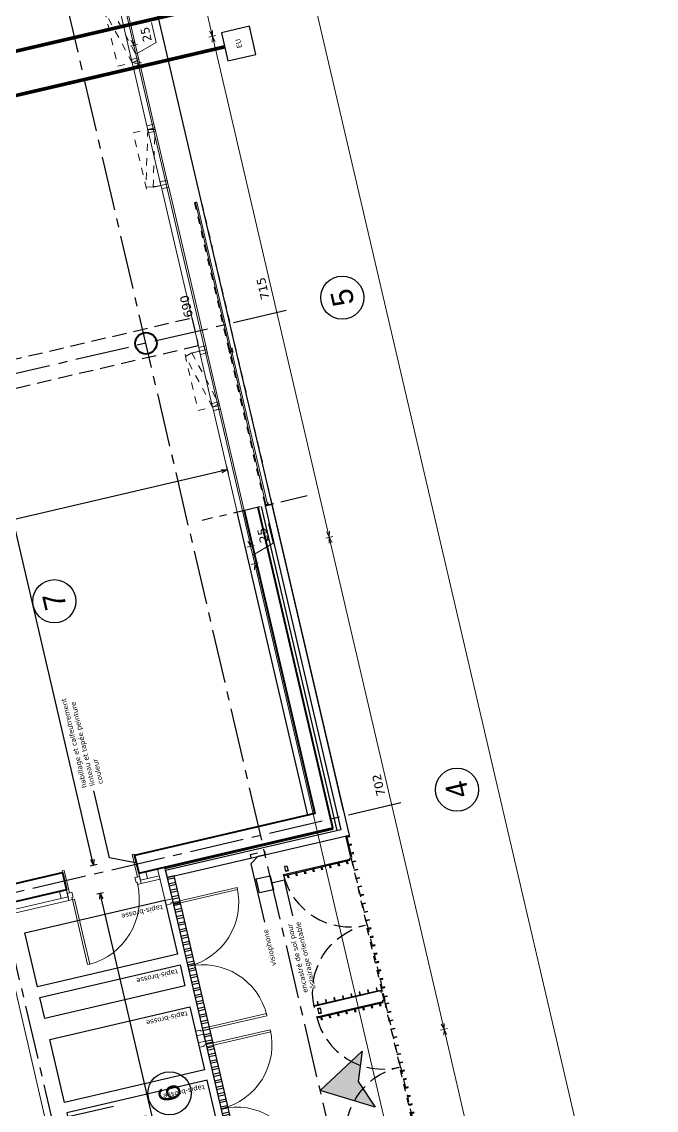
# Model space of a CAD drawing. Header units: metres. Extents: x -49 to 867749, y -579737 to 170817.
# Drawn here: x 867505.78 to 867514.59, y -409007.81 to -408992.68 of the extents above; entities that cross this region are included whole.
import ezdxf
from ezdxf.enums import TextEntityAlignment as Align

# ---------------------------------------------------------------- set-up
doc = ezdxf.new("R2010")
doc.units = ezdxf.units.M
doc.header["$MEASUREMENT"] = 0
doc.header["$PDMODE"] = 3
doc.header["$PDSIZE"] = 0.1
for name, pattern in [('01', [0.15, 0.1, -0.05]), ('02', [0.28, 0.2, -0.08]), ('03', [0.7, 0.5, -0.2]), ('AXES2', [1.125, 0.75, -0.125, 0.125, -0.125]), ('CACHE2', [0.1875, 0.125, -0.0625]), ('POINTILLE', [0.25, 0, -0.25])]:
    doc.linetypes.add(name, pattern=pattern)
for name, color, linetype in [('00-AXE-0.00', 14, 'AXES2'), ('01-CLOISON-0.25', 3, 'Continuous'), ('01-DOUBLAGE-0.0x', 6, 'Continuous'), ('01-ISOL-0.08', 43, 'ISOLATION'), ('01-MEN-VU-0.13', 163, 'Continuous'), ('01-SANITAIRE-0.15', 44, 'Continuous'), ('02-VU-CACHE-02-0.10', 133, '02'), ('06-COT-50&100-0.20', 2, 'Continuous'), ('06-SYMB-DIVERS-0.20', 20, 'Continuous'), ('06-TXT-DETAILS-DIVERS-02.20', 2, 'Continuous'), ('08-VU-0.08', 56, 'Continuous'), ('08-VU-0.20', 32, 'Continuous')]:
    doc.layers.add(name, color=color, linetype=linetype)
for name, color, linetype, lineweight in [('01-BETON-0.40', 4, 'Continuous', 40), ('01-MEN-CP-0.15', 2, 'Continuous', 18), ('ACSP - Cotes', 7, 'Continuous', 18), ('ACSP - Dalle', 250, 'Continuous', 18)]:
    doc.layers.add(name, color=color, linetype=linetype, lineweight=lineweight)
doc.styles.add('COT', font='verdana.ttf')
doc.styles.add('locaux 20', font='verdana.ttf', dxfattribs={"height": 0.07})
doc.styles.get("Standard").update_dxf_attribs({"font": 'arial.ttf'})
doc.linetypes.add('ISOLATION', pattern='A,0.0001,-0.1,[134,ltypeshp.shx,S=0.1,R=0,X=-0.1,Y=0],-0.2,[134,ltypeshp.shx,S=0.1,R=180,X=0.1,Y=0],-0.1', length=0.4001)
doc.dimstyles.new('COT50', dxfattribs={"dimtxt": 0.12, "dimasz": 0.08, "dimexe": 0.05, "dimexo": 0, "dimgap": 0.05, "dimtad": 1, "dimdec": 0, "dimlfac": 100, "dimzin": 0, "dimdsep": 46, "dimtxsty": 'COT', "dimblk": 'OPEN30', "dimcen": 0.04, "dimdle": 0.05, "dimclrd": 256, "dimclre": 256, "dimclrt": 6, "dimadec": 0, "dimazin": 0, "dimtm": 1e-09, "dimtfac": 1, "dimtdec": 0, "dimtmove": 1, "dimatfit": 0, "dimldrblk": 'OPEN30', "dimfxl": 0.05, "dimfxlon": 1, "dimtolj": 1, "dimtzin": 0, "dimlwd": -1, "dimlwe": -1, "dimarcsym": 0})

# ---------------------------------------------------------------- blocks, each defined once
blk = doc.blocks.new('_Open30')
at = {"color": 0, "linetype": 'ByBlock', "lineweight": -2}
for p, q in [((-1, 0.27), (0, 0)), ((0, 0), (-1, -0.27)), ((0, 0), (-1, 0))]:
    blk.add_line(p, q, dxfattribs=at)
blk = doc.blocks.new('*D389')
at = {"layer": 'ACSP - Cotes', "transparency": 16777216}
for p, q in [((867508.964, -409000.226), (867509.061, -409000.203)), ((867512.734, -409016.18), (867509.03, -409000.292)), ((867512.703, -409016.269), (867512.801, -409016.246))]:
    blk.add_line(p, q, dxfattribs=at)
at = {"layer": 'Defpoints', "color": 0, "transparency": 16777216}
for p in [(867509.012, -409000.214), (867504.558, -409001.253), (867508.249, -409017.307)]:
    blk.add_point(p, dxfattribs=at)
at = {"layer": 'ACSP - Cotes', "transparency": 16777216, "xscale": 0.08, "yscale": 0.08, "zscale": 0.08}
for p, rotation in [((867509.012, -409000.214), 103.1212702354988), ((867512.752, -409016.258), 283.1212702354988)]:
    blk.add_blockref('_Open30', p, dxfattribs=dict(at, rotation=rotation))
at = {"layer": 'ACSP - Cotes', "color": 6, "transparency": 16777216, "insert": (867510.773, -409008.261), "char_height": 0.12, "attachment_point": 5, "rotation": 103.1213, "style": 'COT'}
blk.add_mtext('\\A1;1647', dxfattribs=at)
blk = doc.blocks.new('*D390')
at = {"layer": 'ACSP - Cotes', "transparency": 16777216}
for p, q in [((867509.267, -408999.93), (867509.202, -408999.653)), ((867508.937, -408999.893), (867508.919, -408999.815)), ((867508.907, -408999.982), (867509.004, -408999.96)), ((867509.012, -409000.214), (867508.955, -408999.971)), ((867509.012, -409000.214), (867508.955, -408999.971)), ((867508.984, -409000.093), (867509.267, -408999.93)), ((867508.964, -409000.226), (867509.061, -409000.203)), ((867509.03, -409000.292), (867509.049, -409000.37))]:
    blk.add_line(p, q, dxfattribs=at)
at = {"layer": 'Defpoints', "color": 0, "transparency": 16777216}
for p in [(867508.955, -408999.971), (867504.501, -409001.009), (867504.558, -409001.253)]:
    blk.add_point(p, dxfattribs=at)
at = {"layer": 'ACSP - Cotes', "transparency": 16777216, "xscale": 0.08, "yscale": 0.08, "zscale": 0.08}
for p, rotation in [((867508.955, -408999.971), 283.1212702354988), ((867509.012, -409000.214), 103.1212702354988)]:
    blk.add_blockref('_Open30', p, dxfattribs=dict(at, rotation=rotation))
at = {"layer": 'ACSP - Cotes', "color": 6, "transparency": 16777216, "insert": (867509.125, -408999.817), "char_height": 0.12, "attachment_point": 5, "rotation": 103.1213, "style": 'COT'}
blk.add_mtext('\\A1;25', dxfattribs=at)
blk = doc.blocks.new('*D391')
at = {"layer": 'ACSP - Cotes', "transparency": 16777216}
for p, q in [((867507.34, -408993.262), (867507.438, -408993.24)), ((867508.937, -408999.893), (867507.407, -408993.329)), ((867508.907, -408999.982), (867509.004, -408999.96))]:
    blk.add_line(p, q, dxfattribs=at)
at = {"layer": 'Defpoints', "color": 0, "transparency": 16777216}
for p in [(867507.389, -408993.251), (867502.934, -408994.289), (867504.501, -409001.009)]:
    blk.add_point(p, dxfattribs=at)
at = {"layer": 'ACSP - Cotes', "transparency": 16777216, "xscale": 0.08, "yscale": 0.08, "zscale": 0.08}
for p, rotation in [((867507.389, -408993.251), 103.1212702354988), ((867508.955, -408999.971), 283.1212702354988)]:
    blk.add_blockref('_Open30', p, dxfattribs=dict(at, rotation=rotation))
at = {"layer": 'ACSP - Cotes', "color": 6, "transparency": 16777216, "insert": (867508.063, -408996.636), "char_height": 0.12, "attachment_point": 5, "rotation": 103.1213, "style": 'COT'}
blk.add_mtext('\\A1;690', dxfattribs=at)
blk = doc.blocks.new('*D392')
at = {"layer": 'ACSP - Cotes', "transparency": 16777216}
for p, q in [((867507.644, -408992.967), (867507.579, -408992.689)), ((867507.314, -408992.93), (867507.296, -408992.852)), ((867507.284, -408993.019), (867507.381, -408992.996)), ((867507.389, -408993.251), (867507.332, -408993.008)), ((867507.389, -408993.251), (867507.332, -408993.008)), ((867507.361, -408993.129), (867507.644, -408992.967)), ((867507.34, -408993.262), (867507.438, -408993.24)), ((867507.407, -408993.329), (867507.425, -408993.407))]:
    blk.add_line(p, q, dxfattribs=at)
at = {"layer": 'Defpoints', "color": 0, "transparency": 16777216}
for p in [(867507.332, -408993.008), (867502.878, -408994.046), (867502.934, -408994.289)]:
    blk.add_point(p, dxfattribs=at)
at = {"layer": 'ACSP - Cotes', "transparency": 16777216, "xscale": 0.08, "yscale": 0.08, "zscale": 0.08}
for p, rotation in [((867507.332, -408993.008), 283.1212702354988), ((867507.389, -408993.251), 103.1212702354988)]:
    blk.add_blockref('_Open30', p, dxfattribs=dict(at, rotation=rotation))
at = {"layer": 'ACSP - Cotes', "color": 6, "transparency": 16777216, "insert": (867507.502, -408992.854), "char_height": 0.12, "attachment_point": 5, "rotation": 103.1213, "style": 'COT'}
blk.add_mtext('\\A1;25', dxfattribs=at)
blk = doc.blocks.new('*D393')
at = {"layer": 'ACSP - Cotes', "transparency": 16777216}
for p, q in [((867504.809, -408982.403), (867504.907, -408982.381)), ((867507.314, -408992.93), (867504.876, -408982.47)), ((867507.284, -408993.019), (867507.381, -408992.996))]:
    blk.add_line(p, q, dxfattribs=at)
at = {"layer": 'Defpoints', "color": 0, "transparency": 16777216}
for p in [(867504.858, -408982.392), (867500.403, -408983.43), (867502.878, -408994.046)]:
    blk.add_point(p, dxfattribs=at)
at = {"layer": 'ACSP - Cotes', "transparency": 16777216, "xscale": 0.08, "yscale": 0.08, "zscale": 0.08}
for p, rotation in [((867504.858, -408982.392), 103.1212702354988), ((867507.332, -408993.008), 283.1212702354988)]:
    blk.add_blockref('_Open30', p, dxfattribs=dict(at, rotation=rotation))
at = {"layer": 'ACSP - Cotes', "color": 6, "transparency": 16777216, "insert": (867505.986, -408987.725), "char_height": 0.12, "attachment_point": 5, "rotation": 103.1213, "style": 'COT'}
blk.add_mtext('\\A1;1090', dxfattribs=at)
blk = doc.blocks.new('*D398')
at = {"layer": 'ACSP - Cotes', "transparency": 16777216}
for p, q in [((867511.593, -409006.698), (867511.69, -409006.675)), ((867513.212, -409013.424), (867511.66, -409006.764)), ((867513.182, -409013.513), (867513.279, -409013.491))]:
    blk.add_line(p, q, dxfattribs=at)
at = {"layer": 'Defpoints', "color": 0, "transparency": 16777216}
for p in [(867511.642, -409006.686), (867507.049, -409007.757), (867508.638, -409014.573)]:
    blk.add_point(p, dxfattribs=at)
at = {"layer": 'ACSP - Cotes', "transparency": 16777216, "xscale": 0.08, "yscale": 0.08, "zscale": 0.08}
for p, rotation in [((867511.642, -409006.686), 103.1212704001085), ((867513.23, -409013.502), 283.1212704001085)]:
    blk.add_blockref('_Open30', p, dxfattribs=dict(at, rotation=rotation))
at = {"layer": 'ACSP - Cotes', "color": 6, "transparency": 16777216, "insert": (867512.326, -409010.12), "char_height": 0.12, "attachment_point": 5, "rotation": 103.1213, "style": 'COT'}
blk.add_mtext('\\A1;700', dxfattribs=at)
blk = doc.blocks.new('*D399')
at = {"layer": 'ACSP - Cotes', "transparency": 16777216}
for p, q in [((867509.998, -408999.856), (867510.095, -408999.833)), ((867511.623, -409006.609), (867510.065, -408999.923)), ((867511.593, -409006.698), (867511.69, -409006.675))]:
    blk.add_line(p, q, dxfattribs=at)
at = {"layer": 'Defpoints', "color": 0, "transparency": 16777216}
for p in [(867510.047, -408999.845), (867505.449, -409000.917), (867507.049, -409007.757)]:
    blk.add_point(p, dxfattribs=at)
at = {"layer": 'ACSP - Cotes', "transparency": 16777216, "xscale": 0.08, "yscale": 0.08, "zscale": 0.08}
for p, rotation in [((867510.047, -408999.845), 103.1212704001085), ((867511.642, -409006.686), 283.1212704001085)]:
    blk.add_blockref('_Open30', p, dxfattribs=dict(at, rotation=rotation))
at = {"layer": 'ACSP - Cotes', "color": 6, "transparency": 16777216, "insert": (867510.735, -409003.291), "char_height": 0.12, "attachment_point": 5, "rotation": 103.1213, "style": 'COT'}
blk.add_mtext('\\A1;702', dxfattribs=at)
blk = doc.blocks.new('*D400')
at = {"layer": 'ACSP - Cotes', "transparency": 16777216}
for p, q in [((867508.375, -408992.893), (867508.472, -408992.87)), ((867510.029, -408999.767), (867508.442, -408992.959)), ((867509.998, -408999.856), (867510.095, -408999.833))]:
    blk.add_line(p, q, dxfattribs=at)
at = {"layer": 'Defpoints', "color": 0, "transparency": 16777216}
for p in [(867508.424, -408992.882), (867503.831, -408993.952), (867505.449, -409000.917)]:
    blk.add_point(p, dxfattribs=at)
at = {"layer": 'ACSP - Cotes', "transparency": 16777216, "xscale": 0.08, "yscale": 0.08, "zscale": 0.08}
for p, rotation in [((867508.424, -408992.882), 103.1212704001085), ((867510.047, -408999.845), 283.1212704001085)]:
    blk.add_blockref('_Open30', p, dxfattribs=dict(at, rotation=rotation))
at = {"layer": 'ACSP - Cotes', "color": 6, "transparency": 16777216, "insert": (867509.127, -408996.388), "char_height": 0.12, "attachment_point": 5, "rotation": 103.1213, "style": 'COT'}
blk.add_mtext('\\A1;715', dxfattribs=at)
blk = doc.blocks.new('*D401')
at = {"layer": 'ACSP - Cotes', "transparency": 16777216}
for p, q in [((867507.109, -408987.463), (867507.207, -408987.441)), ((867508.405, -408992.804), (867507.176, -408987.53)), ((867508.375, -408992.893), (867508.472, -408992.87))]:
    blk.add_line(p, q, dxfattribs=at)
at = {"layer": 'Defpoints', "color": 0, "transparency": 16777216}
for p in [(867507.158, -408987.452), (867502.566, -408988.523), (867503.831, -408993.952)]:
    blk.add_point(p, dxfattribs=at)
at = {"layer": 'ACSP - Cotes', "transparency": 16777216, "xscale": 0.08, "yscale": 0.08, "zscale": 0.08}
for p, rotation in [((867507.158, -408987.452), 103.1212704001085), ((867508.424, -408992.882), 283.1212704001085)]:
    blk.add_blockref('_Open30', p, dxfattribs=dict(at, rotation=rotation))
at = {"layer": 'ACSP - Cotes', "color": 6, "transparency": 16777216, "insert": (867507.681, -408990.192), "char_height": 0.12, "attachment_point": 5, "rotation": 103.1213, "style": 'COT'}
blk.add_mtext('\\A1;558', dxfattribs=at)
blk = doc.blocks.new('*D383')
at = {"layer": 'ACSP - Cotes', "transparency": 16777216}
for p, q in [((867507.266, -408981.574), (867507.363, -408981.551)), ((867520.91, -409039.886), (867507.333, -408981.641)), ((867520.879, -409039.976), (867520.977, -409039.953))]:
    blk.add_line(p, q, dxfattribs=at)
at = {"layer": 'Defpoints', "color": 0, "transparency": 16777216}
for p in [(867506.856, -408981.67), (867507.315, -408981.563), (867520.469, -409040.071)]:
    blk.add_point(p, dxfattribs=at)
at = {"layer": 'ACSP - Cotes', "transparency": 16777216, "xscale": 0.08, "yscale": 0.08, "zscale": 0.08}
for p, rotation in [((867507.315, -408981.563), 103.1212703830424), ((867520.928, -409039.964), 283.1212703830424)]:
    blk.add_blockref('_Open30', p, dxfattribs=dict(at, rotation=rotation))
at = {"layer": 'ACSP - Cotes', "color": 6, "transparency": 16777216, "insert": (867514.012, -409010.789), "char_height": 0.12, "attachment_point": 5, "rotation": 103.1213, "style": 'COT'}
blk.add_mtext('\\A1;5997', dxfattribs=at)
blk = doc.blocks.new('P180')
for points in [[(-1.85, 0.915), (-1.85, 0), (-1.88, 0), (-1.88, 0.915)], [(-0.08, 0.915), (-0.08, 0), (-0.05, 0), (-0.05, 0.915)], [(0, 0), (0, -0.1), (-0.065, -0.1), (-0.065, -0.03), (-0.05, -0.03), (-0.05, 0)]]:
    blk.add_lwpolyline(points, close=True)
at = {"linetype": 'Continuous'}
blk.add_lwpolyline([(-1.93, 0), (-1.93, -0.1), (-1.865, -0.1), (-1.865, -0.03), (-1.88, -0.03), (-1.88, 0)], close=True, dxfattribs=at)
for centre, start, end in [((-1.88, 0), 0, 90), ((-0.05, 0), 90, 180)]:
    blk.add_arc(centre, 0.915, start, end)
at = {"linetype": 'Continuous', "text_generation_flag": 6}
blk.add_attdef('TEXTE', (-0.188, 0.598), '', height=0.08, rotation=90, dxfattribs=at)
blk = doc.blocks.new('fen80')
at = {"linetype": '01'}
blk.add_lwpolyline([(0.849, 0.11), (0.076, -0.097), (0.05, 0), (0.823, 0.207)], close=True, dxfattribs=at)
blk.add_lwpolyline([(0.85, 0), (0.85, 0.207), (0.05, 0.207), (0.05, 0)], dxfattribs=at)
for points in [[(0.05, -0.1), (0, -0.1), (0, 0), (0.05, 0)], [(0.1, -0.1), (0.05, -0.1), (0.05, 0), (0.1, 0)], [(0.85, -0.1), (0.05, -0.1), (0.05, 0), (0.85, 0)], [(0.85, -0.1), (0.8, -0.1), (0.8, 0), (0.85, 0)], [(0.9, -0.1), (0.85, -0.1), (0.85, 0), (0.9, 0)]]:
    blk.add_lwpolyline(points, close=True)
blk.add_arc((0.05, 0), 0.8, 0, 14.9998, dxfattribs=at)
blk = doc.blocks.new('*D855')
at = {"layer": '06-COT-50&100-0.20', "transparency": 16777216}
for p, q in [((867508.552, -408998.927), (867496.552, -409001.724)), ((867508.618, -408998.86), (867508.641, -408998.957)), ((867496.486, -409001.791), (867496.463, -409001.693))]:
    blk.add_line(p, q, dxfattribs=at)
at = {"layer": 'Defpoints', "color": 0, "transparency": 16777216}
for p in [(867508.585, -408998.719), (867496.474, -409001.742), (867497.594, -409006.544)]:
    blk.add_point(p, dxfattribs=at)
at = {"layer": '06-COT-50&100-0.20', "transparency": 16777216, "xscale": 0.08, "yscale": 0.08, "zscale": 0.08}
for p, rotation in [((867508.63, -408998.909), 13.12127038304243), ((867496.474, -409001.742), 193.1212703830424)]:
    blk.add_blockref('_Open30', p, dxfattribs=dict(at, rotation=rotation))
at = {"layer": '06-COT-50&100-0.20', "color": 6, "transparency": 16777216, "insert": (867502.578, -409000.435), "char_height": 0.12, "attachment_point": 5, "rotation": 193.1213, "style": 'COT'}
blk.add_mtext('\\A1;1248', dxfattribs=at)
blk = doc.blocks.new('A$C6BB47F20')
for points in [[(-0.038, 0.912), (-0.038, 0.902), (-0.078, 0.902), (-0.078, 0.912)], [(-0.027, 0.022), (-0.027, 0.967), (-0.038, 0.967), (-0.038, 0.022)], [(-0.038, 0.792), (-0.038, 0.782), (-0.078, 0.782), (-0.078, 0.792)], [(-0.038, 0.672), (-0.038, 0.662), (-0.078, 0.662), (-0.078, 0.672)], [(-0.038, 0.552), (-0.038, 0.542), (-0.078, 0.542), (-0.078, 0.552)], [(-0.038, 0.432), (-0.038, 0.422), (-0.078, 0.422), (-0.078, 0.432)], [(-0.038, 0.312), (-0.038, 0.302), (-0.078, 0.302), (-0.078, 0.312)], [(-0.038, 0.192), (-0.038, 0.182), (-0.078, 0.182), (-0.078, 0.192)], [(-0.038, 0.072), (-0.038, 0.062), (-0.078, 0.062), (-0.078, 0.072)]]:
    blk.add_lwpolyline(points, close=True)
at = {"linetype": '01', "ltscale": 0.25}
for points in [[(-0.02, 0), (-0.965, 0), (-0.965, -0.01), (-0.02, -0.01)], [(-0.91, -0.01), (-0.9, -0.01), (-0.9, -0.05), (-0.91, -0.05)], [(-0.79, -0.01), (-0.78, -0.01), (-0.78, -0.05), (-0.79, -0.05)], [(-0.67, -0.01), (-0.66, -0.01), (-0.66, -0.05), (-0.67, -0.05)], [(-0.55, -0.01), (-0.54, -0.01), (-0.54, -0.05), (-0.55, -0.05)], [(-0.43, -0.01), (-0.42, -0.01), (-0.42, -0.05), (-0.43, -0.05)], [(-0.31, -0.01), (-0.3, -0.01), (-0.3, -0.05), (-0.31, -0.05)], [(-0.19, -0.01), (-0.18, -0.01), (-0.18, -0.05), (-0.19, -0.05)], [(-0.07, -0.01), (-0.06, -0.01), (-0.06, -0.05), (-0.07, -0.05)]]:
    blk.add_lwpolyline(points, close=True, dxfattribs=at)
blk.add_circle((-0.013, 0.015), 0.005)
at = {"linetype": '03', "ltscale": 0.5}
blk.add_arc((-0.013, 0.015), 0.952, 90, 180, dxfattribs=at)
blk = doc.blocks.new('P90')
at = {"linetype": 'Continuous'}
for points in [[(-0.05, 0.929), (-0.05, 0), (-0.08, 0), (-0.08, 0.929)], [(-0.965, -0.03), (-0.965, -0.1), (-1.03, -0.1), (-1.03, 0), (-0.98, 0), (-0.98, -0.03)], [(0, 0), (0, -0.1), (-0.065, -0.1), (-0.065, -0.03), (-0.05, -0.03), (-0.05, 0)]]:
    blk.add_lwpolyline(points, close=True, dxfattribs=at)
blk.add_arc((-0.043, -0.006), 0.937, 92.2388, 179.6062, dxfattribs=at)
at = {"linetype": 'Continuous', "text_generation_flag": 6}
blk.add_attdef('TEXTE', text='', height=0.08, rotation=90, dxfattribs=at).set_placement((-0.188, 0.469), align=Align.CENTER)
blk = doc.blocks.new('*D861')
at = {"layer": '06-COT-50&100-0.20', "transparency": 16777216}
for p, q in [((867502.003, -408984.16), (867502.101, -408984.137)), ((867506.755, -409004.326), (867502.07, -408984.226)), ((867506.725, -409004.415), (867506.822, -409004.392))]:
    blk.add_line(p, q, dxfattribs=at)
at = {"layer": 'Defpoints', "color": 0, "transparency": 16777216}
for p in [(867502.052, -408984.148), (867500.999, -408984.394), (867506.34, -409004.505)]:
    blk.add_point(p, dxfattribs=at)
at = {"layer": '06-COT-50&100-0.20', "transparency": 16777216, "xscale": 0.08, "yscale": 0.08, "zscale": 0.08}
for p, rotation in [((867502.052, -408984.148), 103.1212703830424), ((867506.773, -409004.404), 283.1212703830424)]:
    blk.add_blockref('_Open30', p, dxfattribs=dict(at, rotation=rotation))
at = {"layer": '06-COT-50&100-0.20', "color": 6, "transparency": 16777216, "insert": (867504.303, -408994.302), "char_height": 0.12, "attachment_point": 5, "rotation": 103.1213, "style": 'COT'}
blk.add_mtext('\\A1;2080', dxfattribs=at)
blk = doc.blocks.new('*D867')
at = {"layer": '06-COT-50&100-0.20', "transparency": 16777216}
for p, q in [((867506.816, -409004.805), (867506.913, -409004.782)), ((867508.344, -409011.143), (867506.882, -409004.871)), ((867508.314, -409011.232), (867508.411, -409011.21))]:
    blk.add_line(p, q, dxfattribs=at)
at = {"layer": 'Defpoints', "color": 0, "transparency": 16777216}
for p in [(867506.864, -409004.793), (867506.431, -409004.894), (867507.929, -409011.322)]:
    blk.add_point(p, dxfattribs=at)
at = {"layer": '06-COT-50&100-0.20', "transparency": 16777216, "xscale": 0.08, "yscale": 0.08, "zscale": 0.08}
for p, rotation in [((867506.864, -409004.793), 103.1212703830424), ((867508.363, -409011.221), 283.1212703830424)]:
    blk.add_blockref('_Open30', p, dxfattribs=dict(at, rotation=rotation))
at = {"layer": '06-COT-50&100-0.20', "color": 6, "transparency": 16777216, "insert": (867507.504, -409008.033), "char_height": 0.12, "attachment_point": 5, "rotation": 103.1213, "style": 'COT'}
blk.add_mtext('\\A1;660', dxfattribs=at)

msp = doc.modelspace()

# ---------------------------------------------------------------- hatches: boundary and pattern name
at = {"layer": '06-SYMB-DIVERS-0.20'}
h = msp.add_hatch(color=256, dxfattribs=at)
h.dxf.hatch_style = 1
h.paths.add_polyline_path([(867510.687, -409007.768), (867509.922, -409007.535), (867510.506, -409006.988), (867510.45, -409007.412)])
at = {"layer": '08-VU-0.08'}
h = msp.add_hatch(dxfattribs=at)
h.set_pattern_fill('ANSI32', color=256, scale=0.25, angle=45)
h.set_pattern_definition([(193.12127, (867514.95053, -409023.82331), (0.02128246, -0.09130235), []), (193.12127, (867514.913005, -409023.79997), (0.02128246, -0.09130235), [])])
h.paths.add_polyline_path([(867509.39, -409010.982), (867507.892, -409004.554), (867507.794, -409004.577), (867509.293, -409011.004)])

# ---------------------------------------------------------------- linework, layer by layer
at = {"layer": '00-AXE-0.00'}
for p, q in [((867513.963, -409024.875), (867499.919, -408964.623)), ((867510.343, -409025.719), (867496.298, -408965.467)), ((867509.449, -408996.695), (867494.761, -409000.119)), ((867511.043, -409003.537), (867496.356, -409006.96)), ((867507.049, -409007.757), (867492.362, -409011.18))]:
    msp.add_line(p, q, dxfattribs=at)
at = {"layer": '00-AXE-0.00', "linetype": 'Continuous'}
for centre in [(867510.228, -408996.514), (867506.228, -409000.735), (867511.822, -409003.355), (867507.828, -409007.575)]:
    msp.add_circle(centre, 0.3, dxfattribs=at)
at = {"layer": '01-BETON-0.40'}
msp.add_lwpolyline([(867508.864, -408999.475), (867508.864, -408999.475), (867509.846, -409003.688), (867507.343, -409004.271), (867507.4, -409004.514), (867510.098, -409003.886), (867509.059, -408999.43)], dxfattribs=at)
msp.add_lwpolyline([(867506.397, -409004.748), (867501.408, -409005.911), (867501.351, -409005.668), (867506.34, -409004.505)], close=True, dxfattribs=at)
msp.add_circle((867507.501, -408997.149), 0.15, dxfattribs=at)
at = {"layer": '01-CLOISON-0.25'}
msp.add_lwpolyline([(867508.864, -408999.475), (867509.846, -409003.688), (867509.749, -409003.71), (867508.767, -408999.498)], dxfattribs=at)
at = {"layer": '01-DOUBLAGE-0.0x', "linetype": 'POINTILLE', "ltscale": 0.1}
msp.add_lwpolyline([(867508.209, -408995.187), (867508.175, -408995.195), (867509.157, -408999.407), (867509.254, -408999.385), (867508.272, -408995.173)], dxfattribs=at)
at = {"layer": '01-DOUBLAGE-0.0x'}
msp.add_lwpolyline([(867507.772, -409004.479), (867507.794, -409004.577), (867510.327, -409003.986), (867509.254, -408999.385), (867509.157, -408999.407), (867510.206, -409003.912)], close=True, dxfattribs=at)
at = {"layer": '01-ISOL-0.08', "ltscale": 0.1}
msp.add_line((867510.158, -409003.923), (867509.108, -408999.419), dxfattribs=at)
at = {"layer": '01-ISOL-0.08', "ltscale": 0.05}
msp.add_line((867510.103, -409003.91), (867507.766, -409004.455), dxfattribs=at)
at = {"layer": '01-MEN-CP-0.15'}
for points in [[(867507.322, -408993.299), (867507.515, -408994.127), (867507.612, -408994.104), (867507.419, -408993.276)], [(867507.719, -408995.003), (867508.233, -408997.209), (867508.331, -408997.186), (867507.817, -408994.98)], [(867508.687, -408997.218), (867508.692, -408997.237), (867508.663, -408997.244), (867508.658, -408997.225), (867508.648, -408997.227), (867508.655, -408997.256), (867508.704, -408997.245), (867508.697, -408997.215)], [(867508.701, -408997.276), (867508.696, -408997.257), (867508.667, -408997.264), (867508.672, -408997.283), (867508.662, -408997.285), (867508.655, -408997.256), (867508.704, -408997.245), (867508.711, -408997.274)], [(867508.673, -408997.267), (867509.168, -408999.389), (867509.187, -408999.385), (867508.693, -408997.263)], [(867509.189, -408999.369), (867509.193, -408999.389), (867509.164, -408999.395), (867509.159, -408999.376), (867509.15, -408999.378), (867509.157, -408999.407), (867509.205, -408999.396), (867509.198, -408999.367)], [(867507.411, -409004.563), (867507.339, -409004.252), (867507.31, -409004.258), (867507.382, -409004.57)], [(867506.438, -409004.79), (867506.365, -409004.479), (867506.336, -409004.485), (867506.408, -409004.797)], [(867507.423, -409004.612), (867507.4, -409004.514), (867507.497, -409004.492), (867507.52, -409004.589)], [(867507.686, -409004.551), (867507.423, -409004.612), (867507.434, -409004.661), (867507.697, -409004.599)], [(867507.864, -409004.874), (867507.76, -409004.43), (867507.663, -409004.453), (867507.766, -409004.896)], [(867506.42, -409004.846), (867501.431, -409006.009), (867501.442, -409006.057), (867506.431, -409004.894)], [(867506.322, -409004.868), (867506.3, -409004.771), (867506.397, -409004.748), (867506.42, -409004.846)], [(867508.302, -409006.753), (867508.325, -409006.851), (867508.227, -409006.873), (867508.204, -409006.776)]]:
    msp.add_lwpolyline(points, close=True, dxfattribs=at)
for points in [[(867508.209, -408995.187), (867508.686, -408997.234), (867508.666, -408997.238), (867508.189, -408995.192)], [(867508.864, -408999.475), (867508.535, -408998.063), (867508.438, -408998.085), (867508.767, -408999.498)]]:
    msp.add_lwpolyline(points, dxfattribs=at)
at = {"layer": '01-MEN-VU-0.13'}
for points in [[(867510.347, -409004.295), (867510.278, -409003.998), (867510.288, -409003.995), (867510.357, -409004.292)], [(867510.331, -409004.006), (867510.329, -409003.996), (867510.29, -409004.005), (867510.292, -409004.015)], [(867510.358, -409004.123), (867510.356, -409004.113), (867510.317, -409004.122), (867510.319, -409004.132)], [(867510.386, -409004.24), (867510.383, -409004.23), (867510.344, -409004.239), (867510.347, -409004.249)], [(867509.446, -409004.492), (867509.429, -409004.419), (867509.458, -409004.412), (867509.475, -409004.485)], [(867509.444, -409004.482), (867509.473, -409004.475), (867509.475, -409004.485), (867509.446, -409004.492)], [(867510.811, -409006.286), (867510.789, -409006.188), (867510.798, -409006.186), (867510.821, -409006.283)], [(867510.811, -409006.24), (867510.808, -409006.23), (867510.847, -409006.221), (867510.85, -409006.231)], [(867509.907, -409006.469), (867509.89, -409006.396), (867509.919, -409006.389), (867509.936, -409006.462)], [(867509.89, -409006.396), (867509.919, -409006.389), (867509.921, -409006.399), (867509.892, -409006.406)], [(867509.904, -409006.459), (867509.934, -409006.452), (867509.936, -409006.462), (867509.907, -409006.469)]]:
    msp.add_lwpolyline(points, close=True, dxfattribs=at)
at = {"layer": '01-SANITAIRE-0.15', "linetype": 'AXES2', "const_width": 0.05}
msp.add_lwpolyline([(867494.4, -408995.72), (867508.457, -408992.444)], dxfattribs=at)
at = {"layer": '01-SANITAIRE-0.15'}
msp.add_lwpolyline([(867509.028, -408993.132), (867509.028, -408993.132), (867508.938, -408992.742), (867508.938, -408992.742), (867508.548, -408992.833), (867508.548, -408992.833), (867508.639, -408993.223), (867508.639, -408993.223)], close=True, dxfattribs=at)
at = {"layer": '01-SANITAIRE-0.15', "linetype": 'CACHE2', "const_width": 0.05}
msp.add_lwpolyline([(867494.536, -408996.305), (867508.594, -408993.028)], dxfattribs=at)
at = {"layer": '02-VU-CACHE-02-0.10'}
msp.add_lwpolyline([(867498.362, -408999.485), (867498.271, -408999.095), (867508.137, -408996.796), (867508.228, -408997.185)], close=True, dxfattribs=at)
at = {"layer": '06-SYMB-DIVERS-0.20', "linetype": 'AXES2', "ltscale": 0.5}
msp.add_line((867509.741, -408999.271), (867508.28, -408999.612), dxfattribs=at)
at = {"layer": '06-SYMB-DIVERS-0.20'}
msp.add_lwpolyline([(867510.687, -409007.768), (867509.922, -409007.535), (867510.506, -409006.988), (867510.45, -409007.412), (867510.687, -409007.768)], dxfattribs=at)
at = {"layer": '06-TXT-DETAILS-DIVERS-02.20'}
for points in [[(867507.357, -409004.372), (867506.992, -409004.304), (867506.775, -409003.371)], [(867509.06, -409004.281), (867508.956, -409004.384), (867509.146, -409005.198)], [(867509.249, -409004.648), (867509.421, -409004.608), (867509.537, -409005.107)]]:
    msp.add_lwpolyline(points, dxfattribs=at)
at = {"layer": '08-VU-0.08'}
msp.add_line((867510.247, -409003.645), (867505.526, -408983.39), dxfattribs=at)
for points in [[(867509.39, -409010.982), (867507.892, -409004.554), (867507.794, -409004.577), (867509.293, -409011.004)], [(867509.39, -409010.982), (867507.892, -409004.554), (867507.794, -409004.577), (867509.293, -409011.004)], [(867505.992, -409006.096), (867505.817, -409005.346), (867507.765, -409004.892), (867507.94, -409005.642)], [(867506.094, -409006.534), (867506.026, -409006.242), (867507.974, -409005.788), (867508.042, -409006.08)], [(867506.367, -409007.703), (867506.163, -409006.826), (867508.11, -409006.372), (867508.315, -409007.249)], [(867506.401, -409007.849), (867506.605, -409008.726), (867508.553, -409008.271), (867508.349, -409007.395)]]:
    msp.add_lwpolyline(points, close=True, dxfattribs=at)
at = {"layer": '08-VU-0.20', "linetype": '01', "ltscale": 0.2}
msp.add_lwpolyline([(867508.963, -409004.304), (867508.952, -409004.255), (867509.147, -409004.21), (867509.158, -409004.259)], close=True, dxfattribs=at)
at = {"layer": '08-VU-0.20'}
msp.add_lwpolyline([(867509.226, -409004.551), (867509.271, -409004.746), (867509.077, -409004.791), (867509.031, -409004.596)], close=True, dxfattribs=at)
at = {"layer": 'ACSP - Dalle'}
msp.add_lwpolyline([(867504.558, -409001.253), (867509.287, -409021.763)], dxfattribs=at)

# ---------------------------------------------------------------- block references
at = {"layer": '01-MEN-CP-0.15'}
for name, p, rotation in [('fen80', (867507.322, -408993.299), 103.121270379485), ('fen80', (867508.438, -408998.085), 103.121270379485), ('P180', (867508.302, -409006.753), 283.121270372989), ('P180', (867508.763, -409008.73), 283.121270372989)]:
    msp.add_blockref(name, p, dxfattribs=dict(at, rotation=rotation))
at = {"layer": '01-MEN-CP-0.15', "xscale": -1, "rotation": 103.1212703863595}
msp.add_blockref('fen80', (867507.515, -408994.127), dxfattribs=at)
at = {"layer": '01-MEN-CP-0.15', "extrusion": (0, 0, -1), "xscale": -1, "zscale": -1, "rotation": 166.8787295740174}
msp.add_blockref('P90', (-867506.431, -409004.894), dxfattribs=at)
at = {"layer": '01-MEN-VU-0.13', "rotation": 103.121270379485}
for p in [(867510.347, -409004.295), (867510.808, -409006.272)]:
    msp.add_blockref('A$C6BB47F20', p, dxfattribs=at)
at = {"layer": '01-MEN-VU-0.13', "xscale": -1, "rotation": 103.1212703863595}
for p in [(867510.785, -409006.174), (867511.246, -409008.151)]:
    msp.add_blockref('A$C6BB47F20', p, dxfattribs=at)

# ---------------------------------------------------------------- texts
at = {"layer": '00-AXE-0.00'}
for s, p in [('5', (867510.228, -408996.514)), ('7', (867506.228, -409000.735)), ('4', (867511.822, -409003.355)), ('6', (867507.828, -409007.575))]:
    msp.add_text(s, height=0.3, rotation=103.1213, dxfattribs=at).set_placement(p, align=Align.MIDDLE_CENTER)
at = {"layer": '01-SANITAIRE-0.15', "insert": (867508.788, -408992.982), "char_height": 0.07, "width": 0.15887, "attachment_point": 5, "rotation": 103.1213, "style": 'locaux 20'}
msp.add_mtext('EU', dxfattribs=at)
at = {"layer": '06-TXT-DETAILS-DIVERS-02.20', "char_height": 0.07, "style": 'locaux 20'}
for s, insert, width, attachment_point, rotation in [('habillage et calfeutrement linteau et tapée peinture couleur', (867506.759, -409003.303), 1.56851, 4, 103.1213), ('tapis-brosse', (867507.729, -409004.977), 1.22139, 4, 193.1213), ('visiophone', (867509.169, -409005.296), 1.56851, 6, 103.1213), ('encastré de sol pour\\Péclairage orientable', (867509.56, -409005.204), 1.56851, 6, 103.1213), ('tapis-brosse', (867507.938, -409005.873), 1.22139, 4, 193.1213), ('tapis-brosse', (867508.074, -409006.458), 1.22139, 4, 193.1213), ('tapis-brosse', (867508.313, -409007.48), 1.22139, 4, 193.1213)]:
    msp.add_mtext(s, dxfattribs=dict(at, insert=insert, width=width, attachment_point=attachment_point, rotation=rotation))

# ---------------------------------------------------------------- dimensions: what is measured, and where the dimension line sits
at = {"layer": '06-COT-50&100-0.20'}
for base, p1, p2, angle, picture, middle in [((867502.052, -408984.148), (867506.34, -409004.505), (867500.999, -408984.394), 103.1213, '*D861', (867504.303, -408994.302)), ((867496.474, -409001.742), (867508.585, -408998.719), (867497.594, -409006.544), 193.1213, '*D855', (867502.578, -409000.435)), ((867506.864, -409004.793), (867507.929, -409011.322), (867506.431, -409004.894), 103.1213, '*D867', (867507.504, -409008.033))]:
    dim = msp.add_linear_dim(base=base, p1=p1, p2=p2, angle=angle, dimstyle='COT50', dxfattribs=at)
    dim.commit()
    dim.dimension.update_dxf_attribs({"geometry": picture, "text_midpoint": middle})
at = {"layer": 'ACSP - Cotes'}
dim = msp.add_aligned_dim(p1=(867520.469, -409040.071), p2=(867506.856, -408981.67), distance=-0.471, dimstyle='COT50', dxfattribs=at)
dim.commit()
dim.dimension.update_dxf_attribs({"geometry": '*D383', "text_midpoint": (867514.012, -409010.789)})
for base, p1, p2, picture, middle in [((867504.858, -408982.392), (867502.878, -408994.046), (867500.403, -408983.43), '*D393', (867505.986, -408987.725)), ((867507.158, -408987.4521), (867503.8313, -408993.952), (867502.5657, -408988.5225), '*D401', (867507.681, -408990.1924)), ((867507.332, -408993.008), (867502.934, -408994.289), (867502.878, -408994.046), '*D392', (867507.523, -408992.944)), ((867508.424, -408992.882), (867505.449, -409000.917), (867503.831, -408993.952), '*D400', (867509.127, -408996.388)), ((867507.389, -408993.251), (867504.501, -409001.009), (867502.934, -408994.289), '*D391', (867508.063, -408996.636)), ((867508.955, -408999.971), (867504.558, -409001.253), (867504.501, -409001.009), '*D390', (867509.146, -408999.907)), ((867510.047, -408999.845), (867507.049, -409007.757), (867505.449, -409000.917), '*D399', (867510.735, -409003.291)), ((867509.012, -409000.214), (867508.249, -409017.307), (867504.558, -409001.253), '*D389', (867510.773, -409008.261)), ((867511.642, -409006.686), (867508.638, -409014.573), (867507.049, -409007.757), '*D398', (867512.326, -409010.12))]:
    dim = msp.add_linear_dim(base=base, p1=p1, p2=p2, angle=283.1213, dimstyle='COT50', dxfattribs=at)
    dim.commit()
    dim.dimension.update_dxf_attribs({"geometry": picture, "text_midpoint": middle})

doc.saveas('drawing.dxf')
